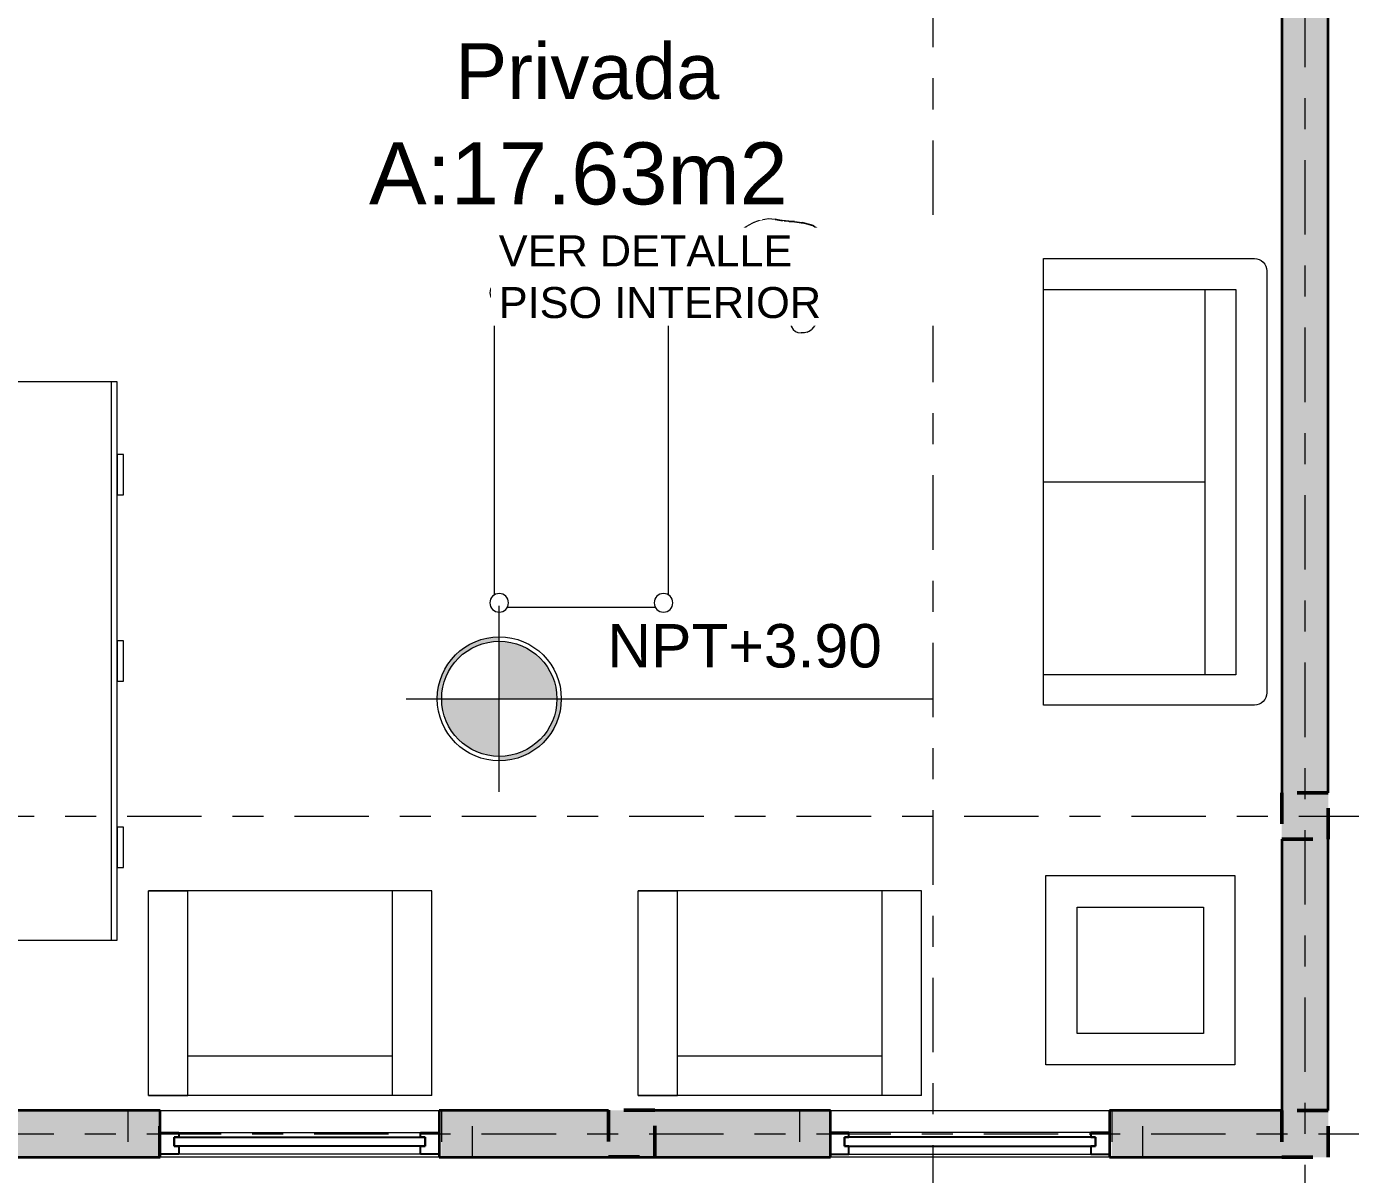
# Model space of a CAD drawing. Header units: millimetres. Extents: x -9559 to 23034, y -7226 to 22400.
# Drawn here: x 206.899 to 211.171, y 35.624 to 39.326 of the extents above; entities that cross this region are included whole.
import ezdxf

# ---------------------------------------------------------------- set-up
doc = ezdxf.new("R2010")
doc.units = ezdxf.units.MM
doc.header["$LTSCALE"] = 0.02
for name, pattern in [('0', [0]), ('ACAD_ISO10W100', [18, 12, -3, 0, -3]), ('DASHED2', [0.375, 0.25, -0.125]), ('Trazo', [0.00635, 0.003175, -0.003175])]:
    doc.linetypes.add(name, pattern=pattern)
for name, color, linetype, lineweight in [('A-GENM', 255, 'Continuous', 5), ('A-GLAZ', 252, 'Continuous', 20), ('A-Mueble cocina 1', 9, 'Trazo', 9), ('A-Mueble cocina 2', 255, 'Continuous', 9), ('A-Mueble cocina 4- Habitaciones', 9, 'Continuous', 9), ('AQ-MUROS', 7, 'Continuous', 35), ('ES-LOSA SOLIDA', 255, '0', 25), ('G-ANNO-DIMS', 252, 'Continuous', 15), ('G-ANNO-TEXT', 250, 'Continuous', 9), ('G-IMPT', 8, 'Continuous', 9), ('S-COLS', 19, 'Continuous', 18), ('S-GRID', 253, 'ACAD_ISO10W100', 5), ('Sombras', 8, 'Continuous', 13)]:
    doc.layers.add(name, color=color, linetype=linetype, lineweight=lineweight)
doc.layers.add('IH-PLANO BASE', color=250, linetype='DASHED2', lineweight=5, transparency=0.55)
doc.styles.add('Arial_3', font='arial.ttf', dxfattribs={"height": 0.18})
doc.styles.add('Arial_4', font='arial.ttf', dxfattribs={"height": 0.105})

# ---------------------------------------------------------------- blocks, each defined once
blk = doc.blocks.new('- Ventana PVC Fija - venta 1-626830-Nivel 2')
at = {"layer": 'A-GLAZ', "lineweight": 25}
for p, q in [((-0.39, 0.065), (-0.45, 0.065)), ((-0.39, 0.04), (-0.39, 0.065)), ((0.45, 0.065), (0.39, 0.065)), ((0.39, 0.065), (0.39, 0.04)), ((0.405, 0.04), (-0.405, 0.04)), ((-0.405, 0.04), (-0.405, 0.01)), ((-0.405, 0.01), (-0.405, 0.04)), ((-0.405, 0.04), (-0.39, 0.04)), ((-0.405, 0.01), (0.405, 0.01)), ((-0.39, 0.01), (-0.405, 0.01)), ((-0.39, -0.005), (-0.39, 0.01)), ((0.39, 0.04), (0.405, 0.04)), ((0.39, 0.01), (0.39, -0.005)), ((0.405, 0.01), (0.39, 0.01)), ((0.405, 0.01), (0.405, 0.04)), ((0.405, 0.04), (0.405, 0.01)), ((-0.45, -0.005), (-0.39, -0.005)), ((0.39, -0.005), (0.45, -0.005))]:
    blk.add_line(p, q, dxfattribs=at)
at = {"layer": 'A-GLAZ'}
for p, q in [((0.39, 0.065), (-0.39, 0.065)), ((-0.39, -0.005), (0.39, -0.005))]:
    blk.add_line(p, q, dxfattribs=at)
blk = doc.blocks.new('- Ventana PVC Fija - venta 1-628681-Nivel 2')
at = {"layer": 'A-GLAZ', "lineweight": 25}
for p, q in [((-0.45, 0.005), (-0.39, 0.005)), ((-0.39, 0.005), (-0.39, -0.01)), ((0.39, 0.005), (0.45, 0.005)), ((0.39, -0.01), (0.39, 0.005)), ((-0.405, -0.01), (0.405, -0.01)), ((-0.405, -0.04), (-0.405, -0.01)), ((-0.405, -0.01), (-0.405, -0.04)), ((-0.39, -0.01), (-0.405, -0.01)), ((0.405, -0.04), (-0.405, -0.04)), ((-0.405, -0.04), (-0.39, -0.04)), ((-0.39, -0.04), (-0.39, -0.065)), ((0.405, -0.01), (0.39, -0.01)), ((0.39, -0.04), (0.405, -0.04)), ((0.39, -0.065), (0.39, -0.04)), ((0.405, -0.01), (0.405, -0.04)), ((0.405, -0.04), (0.405, -0.01)), ((-0.39, -0.065), (-0.45, -0.065)), ((0.45, -0.065), (0.39, -0.065))]:
    blk.add_line(p, q, dxfattribs=at)
at = {"layer": 'A-GLAZ'}
for p, q in [((-0.39, 0.005), (0.39, 0.005)), ((0.39, -0.065), (-0.39, -0.065))]:
    blk.add_line(p, q, dxfattribs=at)
blk = doc.blocks.new('Mesa-Café - 0610 x 0610 x 0610 mm-147556-Nivel 2')
at = {"layer": 'A-Mueble cocina 4- Habitaciones'}
for p, q in [((-0.2867, -0.2098), (-0.2867, 0.4002)), ((-0.2867, 0.4002), (0.3233, 0.4002)), ((0.3233, 0.4002), (0.3233, -0.2098)), ((-0.1851, -0.1082), (-0.1851, 0.2986)), ((-0.1851, 0.2986), (0.2217, 0.2986)), ((0.2217, 0.2986), (0.2217, -0.1082)), ((0.2217, -0.1082), (-0.1851, -0.1082)), ((0.3233, -0.2098), (-0.2867, -0.2098))]:
    blk.add_line(p, q, dxfattribs=at)
blk = doc.blocks.new('Silla-Corbu - Silla-Corbu-147546-Nivel 2')
at = {"layer": 'A-Mueble cocina 4- Habitaciones'}
for p, q in [((0.1162, 0.797), (0.1162, 0.1366)), ((0.1162, 0.797), (0.2432, 0.797)), ((0.1162, 0.797), (0.1162, 0.1366)), ((0.1162, 0.797), (1.0306, 0.797)), ((0.2432, 0.797), (0.2432, 0.67)), ((0.2432, 0.797), (0.9036, 0.797)), ((0.2432, 0.797), (0.2432, 0.1366)), ((0.9036, 0.797), (0.9036, 0.67)), ((0.9036, 0.797), (0.9036, 0.1366)), ((1.0306, 0.797), (0.9036, 0.797)), ((1.0306, 0.797), (1.0306, 0.1366)), ((1.0306, 0.797), (1.0306, 0.1366)), ((0.2432, 0.67), (0.9036, 0.67)), ((0.1162, 0.1366), (0.2432, 0.1366)), ((0.1162, 0.1366), (1.0306, 0.1366)), ((1.0306, 0.1366), (0.9036, 0.1366))]:
    blk.add_line(p, q, dxfattribs=at)
blk = doc.blocks.new('Cómoda - 4 puertas - 1800 x 400 x 400 mm-147548-Nivel 2')
at = {"layer": 'A-Mueble cocina 4- Habitaciones'}
for p, q in [((-1, 0), (-1, -0.418)), ((0.8, -0.418), (0.8, 0)), ((-1, -0.4), (0.8, -0.4)), ((-1, -0.418), (0.8, -0.418)), ((-0.636, -0.418), (-0.766, -0.418)), ((-0.766, -0.418), (-0.766, -0.438)), ((-0.766, -0.418), (-0.766, -0.438)), ((-0.636, -0.438), (-0.636, -0.418)), ((-0.636, -0.438), (-0.636, -0.418)), ((-0.035, -0.418), (-0.165, -0.418)), ((-0.165, -0.418), (-0.165, -0.438)), ((-0.165, -0.418), (-0.165, -0.438)), ((-0.035, -0.438), (-0.035, -0.418)), ((-0.035, -0.438), (-0.035, -0.418)), ((0.566, -0.418), (0.436, -0.418)), ((0.436, -0.418), (0.436, -0.438)), ((0.436, -0.418), (0.436, -0.438)), ((0.566, -0.438), (0.566, -0.418)), ((0.566, -0.438), (0.566, -0.418)), ((-0.766, -0.438), (-0.636, -0.438)), ((-0.766, -0.438), (-0.636, -0.438)), ((-0.165, -0.438), (-0.035, -0.438)), ((-0.165, -0.438), (-0.035, -0.438)), ((0.436, -0.438), (0.566, -0.438)), ((0.436, -0.438), (0.566, -0.438))]:
    blk.add_line(p, q, dxfattribs=at)
blk = doc.blocks.new('Mesa - Cristal y estructura tubular - Mesa - Cristal y estructura tubular-147558-Nivel 2')
at = {"layer": 'A-Mueble cocina 4- Habitaciones'}
for p, q in [((-0.4587, 0.3191), (0.4893, 0.3191)), ((-0.4997, -0.1999), (-0.4997, 0.2781)), ((0.5303, 0.2781), (0.5303, -0.1999)), ((0.4893, -0.2409), (-0.4587, -0.2409))]:
    blk.add_line(p, q, dxfattribs=at)
for centre, start, end in [((-0.4847, 0.3041), 360, 180), ((-0.4847, 0.3041), 180, 360), ((0.5153, 0.3041), 0, 180), ((0.5153, 0.3041), 180, 360), ((-0.4847, -0.2259), 0, 180), ((0.5153, -0.2259), 0, 180), ((-0.4847, -0.2259), 180, 0), ((0.5153, -0.2259), 180, 360)]:
    blk.add_arc(centre, 0.03, start, end, dxfattribs=at)
blk = doc.blocks.new('Female Figure 2 - 01skin_DXF-324356-Nivel 2')
at = {"layer": 'G-IMPT'}
for p, q in [((0.1914, -0.7645), (0.1913, -0.7652)), ((0.1914, -0.7645), (0.1931, -0.7621)), ((0.1939, -0.7612), (0.1931, -0.7621)), ((0.1939, -0.7612), (0.1962, -0.7611)), ((0.1975, -0.7612), (0.1962, -0.7611)), ((0.1987, -0.762), (0.1975, -0.7612)), ((0.1987, -0.762), (0.1981, -0.7616)), ((0.1998, -0.7624), (0.1981, -0.7616)), ((0.1987, -0.7622), (0.199, -0.7625)), ((-0.2264, -0.8685), (-0.2205, -0.8776)), ((-0.2262, -0.8682), (-0.2242, -0.8712)), ((-0.2258, -0.8692), (-0.2237, -0.873)), ((-0.2183, -0.881), (-0.2242, -0.8712)), ((-0.2237, -0.873), (-0.2201, -0.8787)), ((-0.2183, -0.881), (-0.2205, -0.8776)), ((-0.2199, -0.8707), (-0.2202, -0.8697)), ((-0.2199, -0.8707), (-0.2201, -0.8697)), ((-0.2201, -0.8787), (-0.2163, -0.8846)), ((-0.2163, -0.8846), (-0.2116, -0.8943)), ((-0.2085, -0.8842), (-0.2138, -0.8826)), ((-0.2138, -0.8826), (-0.2131, -0.883)), ((-0.2085, -0.8842), (-0.2131, -0.883)), ((-0.2116, -0.8943), (-0.2105, -0.8957)), ((-0.2059, -0.9006), (-0.2105, -0.8957)), ((-0.2071, -0.8838), (-0.2103, -0.8832)), ((-0.2103, -0.8832), (-0.2089, -0.8835)), ((-0.1999, -0.8939), (-0.2067, -0.8911)), ((-0.2067, -0.8911), (-0.2034, -0.8924)), ((-0.2042, -0.8842), (-0.2066, -0.8838)), ((-0.1999, -0.8939), (-0.1957, -0.893)), ((-0.1999, -0.8939), (-0.1986, -0.8942)), ((-0.1999, -0.8939), (-0.1949, -0.8956)), ((-0.1986, -0.8942), (-0.1957, -0.893)), ((-0.1949, -0.8956), (-0.1885, -0.8977)), ((-0.1915, -0.8967), (-0.1926, -0.9017)), ((-0.1915, -0.8967), (-0.1926, -0.9017)), ((-0.1902, -0.8866), (-0.1909, -0.8785)), ((-0.1901, -0.8866), (-0.1909, -0.8785)), ((-0.189, -0.8567), (-0.1847, -0.862)), ((-0.1825, -0.865), (-0.1847, -0.862)), ((-0.1723, -0.8837), (-0.1715, -0.8848)), ((-0.2036, -0.9029), (-0.2059, -0.9006)), ((-0.2036, -0.9029), (-0.1993, -0.9046)), ((-0.1998, -0.9057), (-0.2033, -0.9015)), ((-0.2024, -0.9027), (-0.2033, -0.9015)), ((-0.2024, -0.9027), (-0.2014, -0.9046)), ((-0.201, -0.9045), (-0.2023, -0.9033)), ((-0.2023, -0.9033), (-0.1993, -0.9046)), ((-0.2014, -0.9046), (-0.2004, -0.9067)), ((-0.1998, -0.9057), (-0.201, -0.9045)), ((-0.2004, -0.9067), (-0.1998, -0.9078)), ((-0.1954, -0.9125), (-0.1998, -0.9078)), ((-0.194, -0.9132), (-0.1954, -0.9125)), ((-0.194, -0.9132), (-0.1923, -0.9141)), ((-0.1897, -0.915), (-0.1923, -0.9141)), ((-0.1858, -0.9171), (-0.1897, -0.915)), ((-0.1885, -0.8977), (-0.1847, -0.8991)), ((-0.1871, -0.9161), (-0.1883, -0.915)), ((-0.1847, -0.9181), (-0.1883, -0.915)), ((-0.1881, -0.8988), (-0.186, -0.8997)), ((-0.1881, -0.8988), (-0.1848, -0.9001)), ((-0.1877, -0.898), (-0.1857, -0.9005)), ((-0.1875, -0.8981), (-0.1857, -0.9005)), ((-0.1873, -0.8982), (-0.1857, -0.9005)), ((-0.1864, -0.9167), (-0.1871, -0.9161)), ((-0.187, -0.8993), (-0.186, -0.8997)), ((-0.1866, -0.9002), (-0.1854, -0.9017)), ((-0.1865, -0.9), (-0.1843, -0.9024)), ((-0.1838, -0.9188), (-0.1864, -0.9167)), ((-0.1858, -0.9008), (-0.1843, -0.9024)), ((-0.1847, -0.9181), (-0.1858, -0.9171)), ((-0.1854, -0.9017), (-0.1857, -0.9005)), ((-0.1848, -0.9001), (-0.1814, -0.9021)), ((-0.1847, -0.8991), (-0.1811, -0.9009)), ((-0.1838, -0.9188), (-0.1831, -0.9192)), ((-0.1831, -0.9192), (-0.1821, -0.9198)), ((-0.1821, -0.9198), (-0.1812, -0.9202)), ((-0.1784, -0.9061), (-0.1814, -0.9021)), ((-0.1814, -0.9021), (-0.1767, -0.9085)), ((-0.1814, -0.9021), (-0.1791, -0.9049)), ((-0.1812, -0.9202), (-0.1804, -0.9206)), ((-0.1811, -0.9009), (-0.1781, -0.9026)), ((-0.1804, -0.9206), (-0.1762, -0.9224)), ((-0.1794, -0.9059), (-0.1768, -0.9076)), ((-0.1794, -0.9059), (-0.1779, -0.907)), ((-0.1767, -0.9085), (-0.1791, -0.9049)), ((-0.1773, -0.9072), (-0.1786, -0.9066)), ((-0.1786, -0.9066), (-0.1768, -0.9076)), ((-0.1784, -0.9061), (-0.1767, -0.9085)), ((-0.1773, -0.916), (-0.1783, -0.9158)), ((-0.1781, -0.9026), (-0.1752, -0.9045)), ((-0.1779, -0.907), (-0.1761, -0.9094)), ((-0.1773, -0.9072), (-0.1752, -0.9082)), ((-0.1773, -0.916), (-0.1762, -0.9165)), ((-0.1767, -0.9085), (-0.1761, -0.9094)), ((-0.1762, -0.9224), (-0.1729, -0.9234)), ((-0.1752, -0.9045), (-0.1722, -0.907)), ((-0.1725, -0.9099), (-0.1752, -0.9082)), ((-0.1707, -0.924), (-0.1729, -0.9234)), ((-0.1725, -0.9099), (-0.1698, -0.912)), ((-0.1722, -0.907), (-0.1691, -0.9088)), ((-0.1698, -0.9238), (-0.1707, -0.924)), ((-0.1698, -0.912), (-0.167, -0.9152)), ((-0.1698, -0.9238), (-0.1687, -0.9232)), ((-0.1691, -0.9088), (-0.1667, -0.9108)), ((-0.1687, -0.9224), (-0.1667, -0.9205)), ((-0.1687, -0.9224), (-0.1681, -0.9214)), ((-0.1687, -0.9232), (-0.1681, -0.9214)), ((-0.1659, -0.9102), (-0.1671, -0.9091)), ((-0.1634, -0.9127), (-0.1671, -0.9091)), ((-0.167, -0.9152), (-0.1666, -0.9179)), ((-0.1648, -0.9117), (-0.1667, -0.9108)), ((-0.1667, -0.9205), (-0.1666, -0.9179)), ((-0.1624, -0.9132), (-0.1659, -0.9102)), ((-0.1649, -0.9112), (-0.1659, -0.9102)), ((-0.1659, -0.9102), (-0.1634, -0.9127)), ((-0.1624, -0.9132), (-0.1649, -0.9112)), ((-0.1613, -0.914), (-0.1649, -0.9112)), ((-0.1649, -0.9112), (-0.1634, -0.9125)), ((-0.1634, -0.9127), (-0.1648, -0.9117)), ((-0.1613, -0.914), (-0.1634, -0.9125)), ((-0.1634, -0.9125), (-0.1619, -0.9139)), ((-0.1634, -0.9125), (-0.16, -0.9146)), ((-0.1624, -0.9132), (-0.1634, -0.9127)), ((-0.1589, -0.9136), (-0.1634, -0.9127)), ((-0.1597, -0.9136), (-0.1634, -0.9127)), ((-0.1624, -0.9132), (-0.1613, -0.914)), ((-0.1619, -0.9139), (-0.16, -0.9159)), ((-0.1613, -0.914), (-0.16, -0.9146)), ((-0.16, -0.9159), (-0.1583, -0.9175)), ((-0.1589, -0.9136), (-0.1597, -0.9136)), ((-0.1583, -0.9175), (-0.1566, -0.9189)), ((-0.155, -0.92), (-0.1566, -0.9189)), ((-0.153, -0.9151), (-0.1555, -0.9179)), ((-0.1555, -0.9179), (-0.1554, -0.9177)), ((-0.1535, -0.9151), (-0.1526, -0.9148)), ((-0.1535, -0.9151), (-0.1526, -0.9148)), ((-0.1484, -0.9211), (-0.1512, -0.9214)), ((-0.1484, -0.9211), (-0.1507, -0.9213)), ((-0.1473, -0.9061), (-0.1456, -0.9077)), ((-0.1447, -0.9201), (-0.1453, -0.9204)), ((-0.1416, -0.9183), (-0.1447, -0.9201))]:
    blk.add_line(p, q, dxfattribs=at)
blk = doc.blocks.new('Female Figure 2 - Female Figure 2-324639-Nivel 2')
at = {"layer": 'A-GENM', "lineweight": 35}
for p, q in [((-0.0992, 0.085), (-0.0829, 0.0913)), ((-0.0829, 0.0913), (-0.0774, 0.0939)), ((-0.0774, 0.0939), (-0.0694, 0.0952)), ((-0.0694, 0.0952), (-0.0517, 0.0976)), ((-0.0517, 0.0976), (-0.0367, 0.0969)), ((-0.0367, 0.0969), (-0.0274, 0.0968)), ((-0.0274, 0.0968), (-0.0185, 0.0977)), ((-0.0185, 0.0977), (-0.006, 0.097)), ((-0.006, 0.097), (0.0061, 0.0965)), ((0.0061, 0.0965), (0.0095, 0.0953)), ((0.0095, 0.0953), (0.0132, 0.0956)), ((0.0132, 0.0956), (0.0258, 0.0955)), ((0.0258, 0.0955), (0.0428, 0.0969)), ((0.0428, 0.0969), (0.0452, 0.0971)), ((0.0452, 0.0971), (0.0477, 0.0971)), ((0.0477, 0.0971), (0.0677, 0.097)), ((0.0677, 0.097), (0.0712, 0.0963)), ((0.0712, 0.0963), (0.0893, 0.0931)), ((0.0893, 0.0931), (0.0914, 0.0929)), ((0.0914, 0.0929), (0.0943, 0.0918)), ((0.0943, 0.0918), (0.1124, 0.0844)), ((-0.2152, 0.0381), (-0.2145, 0.0429)), ((-0.2145, 0.0429), (-0.2127, 0.0477)), ((-0.2127, 0.0477), (-0.2107, 0.0547)), ((-0.2107, 0.0547), (-0.2068, 0.061)), ((-0.2068, 0.061), (-0.2034, 0.0658)), ((-0.2034, 0.0658), (-0.1972, 0.0708)), ((-0.1972, 0.0708), (-0.1933, 0.0741)), ((-0.1933, 0.0741), (-0.1898, 0.0754)), ((-0.1898, 0.0754), (-0.1819, 0.0776)), ((-0.1817, 0.0775), (-0.1721, 0.0761)), ((-0.1721, 0.0761), (-0.17, 0.0748)), ((-0.17, 0.0748), (-0.1644, 0.0665)), ((-0.1644, 0.0665), (-0.1625, 0.065)), ((-0.1625, 0.065), (-0.162, 0.0639)), ((-0.162, 0.0639), (-0.1618, 0.0602)), ((-0.1618, 0.0602), (-0.1585, 0.0491)), ((-0.1585, 0.0491), (-0.1584, 0.0384)), ((-0.1306, 0.0403), (-0.1292, 0.0455)), ((-0.1292, 0.0455), (-0.1276, 0.0495)), ((-0.1276, 0.0495), (-0.1238, 0.0603)), ((-0.1238, 0.0603), (-0.1154, 0.0723)), ((-0.1154, 0.0723), (-0.1142, 0.0739)), ((-0.1142, 0.0739), (-0.1129, 0.0747)), ((-0.1129, 0.0747), (-0.1071, 0.0793)), ((-0.1071, 0.0793), (-0.0992, 0.085)), ((0.1124, 0.0844), (0.1223, 0.0771)), ((0.1223, 0.0771), (0.1296, 0.0728)), ((0.1296, 0.0728), (0.1363, 0.0637)), ((0.1363, 0.0637), (0.1404, 0.0588)), ((0.1404, 0.0588), (0.1423, 0.0532)), ((0.1423, 0.0532), (0.1463, 0.0424)), ((0.1742, 0.04), (0.1766, 0.0507)), ((0.1766, 0.0507), (0.1783, 0.0534)), ((0.1783, 0.0534), (0.1819, 0.0556)), ((0.1819, 0.0556), (0.1867, 0.0608)), ((0.1867, 0.0608), (0.1899, 0.0611)), ((0.1899, 0.0611), (0.1983, 0.061)), ((0.1983, 0.061), (0.2093, 0.0555)), ((0.2093, 0.0555), (0.2099, 0.0552)), ((0.2099, 0.0552), (0.2103, 0.0548)), ((0.2103, 0.0548), (0.2136, 0.0514)), ((0.2136, 0.0514), (0.2194, 0.0453)), ((0.2194, 0.0453), (0.2248, 0.0355)), ((-0.2154, 0.0311), (-0.2152, 0.0381)), ((-0.2142, 0.0255), (-0.2154, 0.0311)), ((-0.2136, 0.0206), (-0.2142, 0.0255)), ((-0.2122, 0.0162), (-0.2136, 0.0206)), ((-0.2102, 0.0121), (-0.2122, 0.0162)), ((-0.208, 0.0097), (-0.2102, 0.0121)), ((-0.2054, 0.0055), (-0.208, 0.0097)), ((-0.2021, 0.0016), (-0.2054, 0.0055)), ((-0.2004, 0.0003), (-0.2021, 0.0016)), ((-0.1988, -0.0003), (-0.2004, 0.0003)), ((-0.168, 0.0053), (-0.1731, -0.0017)), ((-0.1619, 0.0174), (-0.1679, 0.0055)), ((-0.1591, 0.0282), (-0.1619, 0.0174)), ((-0.1585, 0.0326), (-0.1591, 0.0282)), ((-0.1584, 0.0384), (-0.1585, 0.0326)), ((-0.1327, 0.0082), (-0.1324, 0.0134)), ((-0.1324, 0.0029), (-0.1327, 0.0082)), ((-0.1326, 0.0285), (-0.1306, 0.0403)), ((-0.1324, 0.0134), (-0.1326, 0.0285)), ((-0.1302, -0.0165), (-0.1324, 0.0029)), ((0.1463, 0.0424), (0.1488, 0.0292)), ((0.149, 0.0041), (0.148, -0.0066)), ((0.1488, 0.0292), (0.1495, 0.0243)), ((0.1495, 0.0243), (0.149, 0.0176)), ((0.149, 0.0176), (0.149, 0.0041)), ((0.1733, 0.0251), (0.1734, 0.0267)), ((0.1737, 0.0234), (0.1733, 0.0251)), ((0.1734, 0.0267), (0.1742, 0.04)), ((0.1746, 0.0111), (0.1737, 0.0234)), ((0.1759, 0.0035), (0.1746, 0.0111)), ((0.1779, -0.0009), (0.1759, 0.0035)), ((0.2271, 0.0015), (0.2246, -0.0044)), ((0.2248, 0.0355), (0.2258, 0.0336)), ((0.2258, 0.0336), (0.2262, 0.0316)), ((0.2262, 0.0316), (0.2289, 0.0222)), ((0.2286, 0.0087), (0.2271, 0.0015)), ((0.2293, 0.0112), (0.2286, 0.0087)), ((0.2289, 0.0222), (0.2294, 0.014)), ((0.2294, 0.014), (0.2293, 0.0112)), ((-0.1952, -0.0035), (-0.1988, -0.0003)), ((-0.193, -0.0044), (-0.1952, -0.0035)), ((-0.188, -0.006), (-0.193, -0.0044)), ((-0.1874, -0.0064), (-0.188, -0.006)), ((-0.1863, -0.0065), (-0.1874, -0.0064)), ((-0.1795, -0.0062), (-0.1863, -0.0065)), ((-0.1747, -0.0034), (-0.1795, -0.0062)), ((-0.1731, -0.0017), (-0.1747, -0.0034)), ((-0.1291, -0.0246), (-0.1302, -0.0165)), ((-0.1267, -0.0378), (-0.1291, -0.0246)), ((-0.1258, -0.0433), (-0.1267, -0.0378)), ((0.1466, -0.0201), (0.1441, -0.0429)), ((0.148, -0.0066), (0.1466, -0.0201)), ((0.1822, -0.006), (0.1779, -0.0009)), ((0.1861, -0.0103), (0.1822, -0.006)), ((0.1898, -0.0118), (0.1861, -0.0103)), ((0.1998, -0.0175), (0.1898, -0.0118)), ((0.2028, -0.0181), (0.1998, -0.0175)), ((0.2081, -0.0195), (0.2028, -0.0181)), ((0.2098, -0.02), (0.2081, -0.0195)), ((0.2113, -0.02), (0.2098, -0.02)), ((0.2129, -0.0194), (0.2113, -0.02)), ((0.2133, -0.0175), (0.2129, -0.0194)), ((0.2151, -0.0169), (0.2133, -0.0175)), ((0.2167, -0.0157), (0.2151, -0.0169)), ((0.2186, -0.0127), (0.2167, -0.0157)), ((0.2216, -0.0084), (0.2186, -0.0127)), ((0.2232, -0.0067), (0.2216, -0.0084)), ((0.2246, -0.0044), (0.2232, -0.0067)), ((-0.1234, -0.0537), (-0.1258, -0.0433)), ((-0.1191, -0.0691), (-0.1234, -0.0537)), ((-0.1144, -0.0754), (-0.1191, -0.0691)), ((-0.1047, -0.0907), (-0.1144, -0.0754)), ((0.1286, -0.0795), (0.1194, -0.0921)), ((0.1358, -0.0706), (0.1286, -0.0795)), ((0.1436, -0.0457), (0.1358, -0.0706)), ((0.1439, -0.0446), (0.1436, -0.0457)), ((0.144, -0.044), (0.1439, -0.0446)), ((0.1441, -0.0429), (0.144, -0.044)), ((-0.0817, -0.1017), (-0.1047, -0.0907)), ((-0.0789, -0.1032), (-0.0817, -0.1017)), ((-0.0752, -0.1037), (-0.0789, -0.1032)), ((-0.0474, -0.105), (-0.0752, -0.1037)), ((-0.0236, -0.1029), (-0.0474, -0.105)), ((-0.017, -0.103), (-0.0236, -0.1029)), ((-0.0101, -0.1027), (-0.017, -0.103)), ((0.0098, -0.1015), (-0.0101, -0.1027)), ((0.0283, -0.1027), (0.0098, -0.1015)), ((0.0355, -0.1029), (0.0283, -0.1027)), ((0.0429, -0.103), (0.0355, -0.1029)), ((0.0637, -0.1049), (0.0429, -0.103)), ((0.0867, -0.1041), (0.0637, -0.1049)), ((0.0938, -0.1031), (0.0867, -0.1041)), ((0.1001, -0.1001), (0.0938, -0.1031)), ((0.1194, -0.0921), (0.1001, -0.1001))]:
    blk.add_line(p, q, dxfattribs=at)
at = {"layer": 'G-IMPT'}
for p, q in [((-0.0954, 0.1258), (-0.0905, 0.1284)), ((-0.0703, 0.1385), (-0.0905, 0.1284)), ((-0.0464, 0.1475), (-0.0703, 0.1385)), ((-0.0692, 0.1393), (-0.0676, 0.1395)), ((-0.0464, 0.1475), (-0.0229, 0.1519)), ((-0.0229, 0.1519), (-0.0012, 0.1493)), ((0.0212, 0.1455), (-0.0017, 0.1486)), ((-0.0017, 0.1486), (0.0217, 0.1444)), ((0.0217, 0.1444), (-0.0012, 0.1493)), ((0.0429, 0.143), (0.0212, 0.1455)), ((0.0417, 0.1415), (0.0274, 0.1429)), ((0.0436, 0.142), (0.0304, 0.1429)), ((0.061, 0.1405), (0.0417, 0.1415)), ((0.0607, 0.1419), (0.0429, 0.143)), ((0.0436, 0.142), (0.0623, 0.1413)), ((0.0607, 0.1419), (0.0861, 0.1386)), ((0.061, 0.1405), (0.0903, 0.1365)), ((0.0623, 0.1413), (0.0888, 0.138)), ((0.1144, 0.1311), (0.0861, 0.1386)), ((0.0888, 0.138), (0.1186, 0.1296)), ((0.1237, 0.1266), (0.0903, 0.1365)), ((0.1237, 0.1266), (0.1144, 0.1311)), ((0.1237, 0.1266), (0.1186, 0.1296)), ((0.1186, 0.1296), (0.1495, 0.1103)), ((0.1186, 0.1296), (0.1451, 0.1139)), ((-0.1909, 0.0844), (-0.1843, 0.0867)), ((-0.1703, 0.0876), (-0.1843, 0.0867)), ((-0.1591, 0.0825), (-0.1703, 0.0876)), ((-0.1703, 0.0876), (-0.1651, 0.0853)), ((-0.1703, 0.0876), (-0.1544, 0.0801)), ((-0.1477, 0.0817), (-0.1321, 0.0973)), ((-0.1469, 0.0783), (-0.1297, 0.0969)), ((-0.1447, 0.0806), (-0.1297, 0.0969)), ((-0.1151, 0.1122), (-0.1321, 0.0973)), ((-0.1151, 0.1122), (-0.0954, 0.1258)), ((-0.0829, 0.0913), (-0.0992, 0.085)), ((-0.0774, 0.0939), (-0.0829, 0.0913)), ((-0.0694, 0.0952), (-0.0774, 0.0939)), ((-0.0517, 0.0976), (-0.0694, 0.0952)), ((-0.0367, 0.0969), (-0.0517, 0.0976)), ((-0.0367, 0.0969), (-0.0274, 0.0968)), ((-0.0274, 0.0968), (-0.0185, 0.0977)), ((-0.006, 0.097), (-0.0185, 0.0977)), ((0.0061, 0.0965), (-0.006, 0.097)), ((0.0095, 0.0953), (0.0061, 0.0965)), ((0.0132, 0.0956), (0.0095, 0.0953)), ((0.0258, 0.0955), (0.0132, 0.0956)), ((0.0428, 0.0969), (0.0258, 0.0955)), ((0.0428, 0.0969), (0.0452, 0.0971)), ((0.0452, 0.0971), (0.0477, 0.0971)), ((0.0677, 0.097), (0.0477, 0.0971)), ((0.0677, 0.097), (0.0712, 0.0963)), ((0.0712, 0.0963), (0.0893, 0.0931)), ((0.0893, 0.0931), (0.0914, 0.0929)), ((0.0914, 0.0929), (0.0943, 0.0918)), ((0.0943, 0.0918), (0.1124, 0.0844)), ((0.1237, 0.1266), (0.1413, 0.1165)), ((0.1495, 0.1103), (0.1413, 0.1165)), ((0.1669, 0.0925), (0.1451, 0.1139)), ((0.1657, 0.0955), (0.1451, 0.1139)), ((0.1495, 0.1103), (0.1451, 0.1139)), ((0.1495, 0.1103), (0.1632, 0.0979)), ((0.1806, 0.0737), (0.1632, 0.0979)), ((0.1817, 0.0718), (0.1657, 0.0955)), ((0.1808, 0.0696), (0.1669, 0.0925)), ((-0.2535, 0.0353), (-0.246, 0.05)), ((-0.2311, 0.0642), (-0.246, 0.05)), ((-0.2311, 0.0642), (-0.2154, 0.071)), ((-0.2189, 0.0696), (-0.2311, 0.0642)), ((-0.2311, 0.0642), (-0.2261, 0.0664)), ((-0.2216, 0.0687), (-0.2261, 0.0664)), ((-0.2216, 0.0687), (-0.2191, 0.0701)), ((-0.2191, 0.0701), (-0.2152, 0.0722)), ((-0.2156, 0.0321), (-0.2152, 0.0436)), ((-0.2154, 0.0325), (-0.2152, 0.0436)), ((-0.2152, 0.0722), (-0.2038, 0.0785)), ((-0.2152, 0.0381), (-0.2145, 0.0429)), ((-0.2127, 0.0477), (-0.2145, 0.0429)), ((-0.2107, 0.0547), (-0.2127, 0.0477)), ((-0.2068, 0.061), (-0.2107, 0.0547)), ((-0.2098, 0.0746), (-0.1909, 0.0844)), ((-0.2098, 0.0746), (-0.2039, 0.0778)), ((-0.2068, 0.061), (-0.2034, 0.0658)), ((-0.1909, 0.0844), (-0.2039, 0.0778)), ((-0.2038, 0.0785), (-0.1979, 0.0812)), ((-0.1972, 0.0708), (-0.2034, 0.0658)), ((-0.1979, 0.0812), (-0.1909, 0.0844)), ((-0.1933, 0.0741), (-0.1972, 0.0708)), ((-0.1898, 0.0754), (-0.1933, 0.0741)), ((-0.1898, 0.0754), (-0.1819, 0.0776)), ((-0.1817, 0.0775), (-0.1721, 0.0761)), ((-0.17, 0.0748), (-0.1721, 0.0761)), ((-0.1644, 0.0665), (-0.17, 0.0748)), ((-0.1651, 0.0853), (-0.1544, 0.0801)), ((-0.1625, 0.065), (-0.1644, 0.0665)), ((-0.162, 0.0639), (-0.1625, 0.065)), ((-0.1618, 0.0602), (-0.162, 0.0639)), ((-0.1618, 0.0602), (-0.1585, 0.0491)), ((-0.1591, 0.0825), (-0.1544, 0.0801)), ((-0.1585, 0.0491), (-0.1584, 0.0384)), ((-0.1478, 0.0693), (-0.1544, 0.0801)), ((-0.1477, 0.0817), (-0.1523, 0.0766)), ((-0.1504, 0.0734), (-0.1469, 0.0783)), ((-0.1447, 0.0806), (-0.1502, 0.0732)), ((-0.1489, 0.0335), (-0.1456, 0.0555)), ((-0.1489, 0.0335), (-0.1442, 0.0494)), ((-0.1459, 0.0636), (-0.1478, 0.0693)), ((-0.147, 0.0414), (-0.1456, 0.0555)), ((-0.1459, 0.0636), (-0.1442, 0.0494)), ((-0.1292, 0.0455), (-0.1306, 0.0403)), ((-0.1276, 0.0495), (-0.1292, 0.0455)), ((-0.1276, 0.0495), (-0.1238, 0.0603)), ((-0.1154, 0.0723), (-0.1238, 0.0603)), ((-0.1142, 0.0739), (-0.1154, 0.0723)), ((-0.1142, 0.0739), (-0.1129, 0.0747)), ((-0.1071, 0.0793), (-0.1129, 0.0747)), ((-0.0992, 0.085), (-0.1071, 0.0793)), ((0.1223, 0.0771), (0.1124, 0.0844)), ((0.1296, 0.0728), (0.1223, 0.0771)), ((0.1363, 0.0637), (0.1296, 0.0728)), ((0.1363, 0.0637), (0.1404, 0.0588)), ((0.1423, 0.0532), (0.1404, 0.0588)), ((0.1463, 0.0424), (0.1423, 0.0532)), ((0.1608, 0.0318), (0.1635, 0.0447)), ((0.1635, 0.0447), (0.1706, 0.0554)), ((0.1824, 0.061), (0.1706, 0.0554)), ((0.1766, 0.0507), (0.1742, 0.04)), ((0.1783, 0.0534), (0.1766, 0.0507)), ((0.1819, 0.0556), (0.1783, 0.0534)), ((0.1854, 0.0617), (0.1806, 0.0737)), ((0.1837, 0.0612), (0.1808, 0.0696)), ((0.1854, 0.0616), (0.1817, 0.0718)), ((0.1819, 0.0556), (0.1867, 0.0608)), ((0.1824, 0.061), (0.185, 0.0613)), ((0.1985, 0.0611), (0.185, 0.0613)), ((0.1882, 0.0637), (0.1865, 0.0612)), ((0.1867, 0.0608), (0.1899, 0.0611)), ((0.2008, 0.0742), (0.1882, 0.0637)), ((0.1983, 0.061), (0.1899, 0.0611)), ((0.2093, 0.0555), (0.1983, 0.061)), ((0.2101, 0.0552), (0.1985, 0.0611)), ((0.2008, 0.0742), (0.2161, 0.0793)), ((0.2093, 0.0555), (0.2099, 0.0552)), ((0.2099, 0.0552), (0.2103, 0.0548)), ((0.2101, 0.0552), (0.2122, 0.0535)), ((0.2136, 0.0514), (0.2103, 0.0548)), ((0.2176, 0.0487), (0.2122, 0.0535)), ((0.2194, 0.0453), (0.2136, 0.0514)), ((0.2176, 0.0487), (0.216, 0.0494)), ((0.2161, 0.0793), (0.2326, 0.0787)), ((0.2194, 0.0453), (0.2248, 0.0355)), ((0.2326, 0.0787), (0.2479, 0.0722)), ((0.2479, 0.0722), (0.2591, 0.0604)), ((0.2643, 0.0449), (0.2591, 0.0604)), ((0.2643, 0.0449), (0.2653, 0.0286)), ((-0.2546, 0.0199), (-0.2535, 0.0353)), ((-0.2546, 0.0199), (-0.2502, 0.0057)), ((-0.2502, 0.0057), (-0.242, -0.0067)), ((-0.2154, 0.0311), (-0.2156, 0.0321)), ((-0.2154, 0.0311), (-0.2152, 0.0381)), ((-0.2154, 0.0311), (-0.2142, 0.0255)), ((-0.2142, 0.0255), (-0.2136, 0.0206)), ((-0.2122, 0.0162), (-0.2136, 0.0206)), ((-0.2122, 0.0162), (-0.2102, 0.0121)), ((-0.2102, 0.0121), (-0.208, 0.0097)), ((-0.208, 0.0097), (-0.2054, 0.0055)), ((-0.2065, 0.0166), (-0.2002, 0.0123)), ((-0.2021, 0.0016), (-0.2054, 0.0055)), ((-0.2004, 0.0003), (-0.2021, 0.0016)), ((-0.2004, 0.0003), (-0.1988, -0.0003)), ((-0.1931, 0.01), (-0.2002, 0.0123)), ((-0.1931, 0.01), (-0.1947, 0.0104)), ((-0.1913, 0.0101), (-0.1931, 0.01)), ((-0.1731, -0.0017), (-0.168, 0.0053)), ((-0.1692, -0.0097), (-0.1647, 0.002)), ((-0.1515, 0.0287), (-0.1686, 0.0068)), ((-0.1592, 0.018), (-0.1686, 0.0068)), ((-0.1577, 0.0187), (-0.1679, 0.0054)), ((-0.1619, 0.0174), (-0.1679, 0.0055)), ((-0.1636, 0.0159), (-0.1679, 0.0054)), ((-0.1648, 0.0095), (-0.1647, 0.002)), ((-0.1619, 0.0174), (-0.1591, 0.0282)), ((-0.1515, 0.0287), (-0.1592, 0.018)), ((-0.1579, 0.0363), (-0.1591, 0.0282)), ((-0.1591, 0.0282), (-0.1585, 0.0326)), ((-0.1584, 0.0384), (-0.1585, 0.0326)), ((-0.1579, 0.0363), (-0.1582, 0.0353)), ((-0.1515, 0.0287), (-0.1577, 0.0187)), ((-0.1515, 0.0287), (-0.1489, 0.0335)), ((-0.1489, 0.0335), (-0.147, 0.0414)), ((-0.1324, 0.0134), (-0.1327, 0.0082)), ((-0.1327, 0.0082), (-0.1324, 0.0029)), ((-0.1306, 0.0403), (-0.1326, 0.0285)), ((-0.1324, 0.0134), (-0.1326, 0.0285)), ((-0.1302, -0.0165), (-0.1324, 0.0029)), ((0.1463, 0.0424), (0.1488, 0.0292)), ((0.149, 0.0041), (0.148, -0.0066)), ((0.1488, 0.0292), (0.1495, 0.0243)), ((0.149, 0.0176), (0.1495, 0.0243)), ((0.149, 0.0041), (0.149, 0.0176)), ((0.1615, 0.0186), (0.1608, 0.0318)), ((0.1655, 0.0066), (0.1615, 0.0186)), ((0.1655, 0.0066), (0.1729, -0.004)), ((0.1734, 0.0267), (0.1733, 0.0251)), ((0.1733, 0.0251), (0.1737, 0.0234)), ((0.1742, 0.04), (0.1734, 0.0267)), ((0.1737, 0.0234), (0.1746, 0.0111)), ((0.1746, 0.0111), (0.1759, 0.0035)), ((0.1759, 0.0035), (0.1779, -0.0009)), ((0.2246, -0.0044), (0.2271, 0.0015)), ((0.2258, 0.0336), (0.2248, 0.0355)), ((0.2258, 0.0336), (0.2262, 0.0316)), ((0.2262, 0.0316), (0.2289, 0.0222)), ((0.2286, 0.0087), (0.2271, 0.0015)), ((0.2286, 0.0087), (0.2293, 0.0112)), ((0.2294, 0.014), (0.2289, 0.0222)), ((0.2293, 0.0112), (0.2294, 0.014)), ((0.2357, -0.0056), (0.2428, 0.0013)), ((0.2428, 0.0013), (0.2396, -0.0033)), ((0.2638, 0.013), (0.2598, -0.001)), ((0.2653, 0.0286), (0.2638, 0.013)), ((-0.242, -0.0067), (-0.2317, -0.0164)), ((-0.2317, -0.0164), (-0.2398, -0.0087)), ((-0.2308, -0.0179), (-0.2398, -0.0087)), ((-0.2308, -0.0179), (-0.2212, -0.024)), ((-0.2113, -0.0271), (-0.2212, -0.024)), ((-0.2008, -0.0279), (-0.2113, -0.0271)), ((-0.2078, -0.0274), (-0.2046, -0.0281)), ((-0.1978, -0.0282), (-0.2046, -0.0281)), ((-0.2008, -0.0279), (-0.1902, -0.0262)), ((-0.1952, -0.0035), (-0.1988, -0.0003)), ((-0.1959, -0.0272), (-0.1978, -0.0282)), ((-0.1952, -0.0035), (-0.193, -0.0044)), ((-0.193, -0.0044), (-0.188, -0.006)), ((-0.1902, -0.0262), (-0.1807, -0.0215)), ((-0.188, -0.006), (-0.1874, -0.0064)), ((-0.1874, -0.0064), (-0.1863, -0.0065)), ((-0.1863, -0.0065), (-0.1795, -0.0062)), ((-0.1769, -0.0181), (-0.1807, -0.0215)), ((-0.1795, -0.0062), (-0.1747, -0.0034)), ((-0.1692, -0.0097), (-0.1769, -0.0181)), ((-0.1747, -0.0034), (-0.1731, -0.0017)), ((-0.1705, -0.011), (-0.1666, -0.037)), ((-0.1662, -0.0108), (-0.1681, -0.0067)), ((-0.1601, -0.0295), (-0.1677, -0.0057)), ((-0.1661, -0.0108), (-0.1677, -0.0075)), ((-0.1601, -0.0295), (-0.1283, -0.0616)), ((-0.1546, -0.0308), (-0.156, -0.0266)), ((-0.1559, -0.0322), (-0.1553, -0.0331)), ((-0.1546, -0.0308), (-0.1236, -0.0594)), ((-0.1539, -0.0356), (-0.1545, -0.0344)), ((-0.1291, -0.0246), (-0.1302, -0.0165)), ((-0.1267, -0.0378), (-0.1291, -0.0246)), ((-0.1258, -0.0433), (-0.1267, -0.0378)), ((0.1441, -0.0429), (0.1466, -0.0201)), ((0.148, -0.0066), (0.1466, -0.0201)), ((0.1652, -0.0639), (0.1808, -0.0342)), ((0.1841, -0.0127), (0.1729, -0.004)), ((0.1743, -0.052), (0.1834, -0.0317)), ((0.1745, -0.0505), (0.1841, -0.0291)), ((0.1761, -0.0447), (0.1808, -0.0342)), ((0.1779, -0.0009), (0.1822, -0.006)), ((0.1807, -0.0492), (0.19, -0.0279)), ((0.1861, -0.0103), (0.1822, -0.006)), ((0.1834, -0.0083), (0.1898, -0.0118)), ((0.1834, -0.0083), (0.1861, -0.0103)), ((0.188, -0.0145), (0.1834, -0.0317)), ((0.1841, -0.0127), (0.2081, -0.0195)), ((0.1841, -0.0127), (0.1924, -0.0166)), ((0.1841, -0.0127), (0.199, -0.0171)), ((0.1846, -0.0269), (0.1841, -0.0291)), ((0.1898, -0.0118), (0.1861, -0.0103)), ((0.1898, -0.0118), (0.1998, -0.0175)), ((0.192, -0.0164), (0.19, -0.0279)), ((0.199, -0.0171), (0.1924, -0.0166)), ((0.1924, -0.0166), (0.2019, -0.0184)), ((0.1924, -0.0166), (0.1978, -0.0173)), ((0.2098, -0.02), (0.1978, -0.0173)), ((0.199, -0.0171), (0.1998, -0.0175)), ((0.2028, -0.0181), (0.1998, -0.0175)), ((0.2019, -0.0184), (0.2106, -0.0179)), ((0.2081, -0.0195), (0.2028, -0.0181)), ((0.2079, -0.0177), (0.214, -0.0158)), ((0.2098, -0.02), (0.2081, -0.0195)), ((0.2098, -0.02), (0.2113, -0.02)), ((0.2106, -0.0179), (0.214, -0.0158)), ((0.2113, -0.02), (0.2129, -0.0194)), ((0.2133, -0.0175), (0.2129, -0.0194)), ((0.2133, -0.0175), (0.2151, -0.0169)), ((0.2136, -0.0192), (0.2218, -0.0182)), ((0.2151, -0.0169), (0.2167, -0.0157)), ((0.2184, -0.0201), (0.216, -0.019)), ((0.219, -0.0122), (0.2167, -0.0157)), ((0.2167, -0.0157), (0.2186, -0.0127)), ((0.2326, -0.0222), (0.2184, -0.0201)), ((0.2216, -0.0084), (0.2186, -0.0127)), ((0.2232, -0.0067), (0.2216, -0.0084)), ((0.2291, -0.0146), (0.2218, -0.0182)), ((0.2232, -0.0067), (0.2246, -0.0044)), ((0.2352, -0.0087), (0.2291, -0.0146)), ((0.2326, -0.0222), (0.2442, -0.0196)), ((0.2396, -0.0033), (0.2352, -0.0087)), ((0.2532, -0.0123), (0.2442, -0.0196)), ((0.2598, -0.001), (0.2532, -0.0123)), ((-0.1444, -0.0699), (-0.157, -0.0535)), ((-0.1147, -0.085), (-0.1444, -0.0699)), ((-0.138, -0.0909), (-0.1413, -0.0774)), ((-0.1283, -0.0616), (-0.1204, -0.0662)), ((-0.1234, -0.0537), (-0.1258, -0.0433)), ((-0.1236, -0.0594), (-0.1214, -0.0607)), ((-0.1234, -0.0537), (-0.1191, -0.0691)), ((-0.1191, -0.0691), (-0.1144, -0.0754)), ((-0.1069, -0.0872), (-0.1147, -0.085)), ((-0.1144, -0.0754), (-0.1047, -0.0907)), ((0.1286, -0.0795), (0.1194, -0.0921)), ((0.1249, -0.0946), (0.1481, -0.0827)), ((0.1286, -0.0795), (0.1358, -0.0706)), ((0.157, -0.0731), (0.1326, -0.0892)), ((0.1331, -0.0884), (0.1565, -0.0725)), ((0.1358, -0.0706), (0.1436, -0.0457)), ((0.136, -0.0902), (0.1615, -0.0725)), ((0.1436, -0.0457), (0.1439, -0.0446)), ((0.1439, -0.0446), (0.144, -0.044)), ((0.144, -0.044), (0.1441, -0.0429)), ((0.1531, -0.0491), (0.144, -0.0533)), ((0.1481, -0.0827), (0.1499, -0.081)), ((0.1499, -0.081), (0.1511, -0.0797)), ((0.1546, -0.073), (0.171, -0.0534)), ((0.1565, -0.0725), (0.1745, -0.0505)), ((0.157, -0.0731), (0.1606, -0.0686)), ((0.1607, -0.0686), (0.1615, -0.0676)), ((0.1615, -0.0725), (0.1807, -0.0492)), ((0.1652, -0.0639), (0.1743, -0.0481)), ((0.1779, -0.0594), (0.1697, -0.0884)), ((0.1779, -0.0594), (0.1807, -0.0492)), ((-0.138, -0.0909), (-0.1319, -0.1167)), ((-0.1204, -0.1312), (-0.1319, -0.1167)), ((-0.1047, -0.0907), (-0.0817, -0.1017)), ((-0.0817, -0.1017), (-0.0789, -0.1032)), ((-0.0789, -0.1032), (-0.0752, -0.1037)), ((-0.0474, -0.105), (-0.0752, -0.1037)), ((-0.0236, -0.1029), (-0.0474, -0.105)), ((-0.0274, -0.1033), (-0.0059, -0.1056)), ((-0.0236, -0.1029), (-0.017, -0.103)), ((-0.017, -0.103), (-0.0101, -0.1027)), ((-0.0104, -0.1029), (0.0192, -0.1047)), ((-0.0101, -0.1027), (0.0098, -0.1015)), ((0.0104, -0.1019), (-0.0101, -0.1027)), ((-0.01, -0.1324), (-0.0084, -0.1194)), ((-0.0084, -0.1194), (-0.0099, -0.1052)), ((-0.0092, -0.1053), (-0.0088, -0.1106)), ((-0.0088, -0.1106), (-0.0084, -0.1194)), ((-0.0079, -0.1054), (-0.0084, -0.1194)), ((0.0166, -0.1069), (-0.0059, -0.1056)), ((0.0098, -0.1015), (0.0283, -0.1027)), ((0.0104, -0.1019), (0.0283, -0.1027)), ((0.0166, -0.1069), (0.043, -0.1055)), ((0.0192, -0.1047), (0.0507, -0.1043)), ((0.0283, -0.1027), (0.0355, -0.1029)), ((0.0355, -0.1029), (0.0429, -0.103)), ((0.0429, -0.103), (0.0637, -0.1049)), ((0.0585, -0.1044), (0.043, -0.1055)), ((0.0511, -0.112), (0.0477, -0.1281)), ((0.0507, -0.1043), (0.0552, -0.1041)), ((0.0522, -0.1049), (0.0511, -0.112)), ((0.0618, -0.1047), (0.0632, -0.1065)), ((0.0619, -0.1047), (0.0628, -0.1058)), ((0.0713, -0.1124), (0.0632, -0.1065)), ((0.0635, -0.1067), (0.0673, -0.1112)), ((0.0637, -0.1049), (0.0867, -0.1041)), ((0.0645, -0.1067), (0.0713, -0.1124)), ((0.0673, -0.1112), (0.0758, -0.124)), ((0.0758, -0.124), (0.0952, -0.1233)), ((0.0867, -0.1041), (0.0938, -0.1031)), ((0.1104, -0.126), (0.0896, -0.1226)), ((0.0896, -0.1226), (0.0952, -0.1233)), ((0.0938, -0.1031), (0.1001, -0.1001)), ((0.1194, -0.0921), (0.1001, -0.1001)), ((0.1009, -0.0997), (0.1082, -0.0987)), ((0.136, -0.0902), (0.1082, -0.0987)), ((0.1104, -0.126), (0.1171, -0.1229)), ((0.1121, -0.0971), (0.1249, -0.0946)), ((0.1347, -0.1148), (0.113, -0.1247)), ((0.113, -0.1247), (0.1181, -0.1226)), ((0.1326, -0.0892), (0.1165, -0.0932)), ((0.1347, -0.1148), (0.1181, -0.1226)), ((0.1331, -0.0884), (0.1194, -0.0921)), ((0.1216, -0.1208), (0.1347, -0.1148)), ((0.1347, -0.1148), (0.1395, -0.1125)), ((0.1598, -0.0947), (0.1395, -0.1125)), ((0.1697, -0.0884), (0.1452, -0.1064)), ((0.1598, -0.0947), (0.1452, -0.1064)), ((0.1464, -0.1094), (0.146, -0.1068)), ((0.1475, -0.125), (0.1464, -0.1094)), ((0.147, -0.1403), (0.1475, -0.125)), ((-0.1151, -0.1389), (-0.1204, -0.1312)), ((-0.119, -0.1332), (-0.1162, -0.1406)), ((-0.118, -0.1347), (-0.1162, -0.1406)), ((-0.1178, -0.1352), (-0.1162, -0.1406)), ((-0.1162, -0.1406), (-0.0987, -0.1572)), ((-0.1161, -0.135), (-0.1151, -0.1389)), ((-0.0987, -0.1572), (-0.0692, -0.1715)), ((-0.0692, -0.1715), (-0.0469, -0.1703)), ((-0.03, -0.1684), (-0.0469, -0.1703)), ((-0.021, -0.1559), (-0.03, -0.1684)), ((-0.0204, -0.1505), (-0.0235, -0.1592)), ((-0.0235, -0.1592), (-0.0168, -0.1518)), ((-0.0168, -0.1518), (-0.0122, -0.1433)), ((-0.0122, -0.1433), (-0.01, -0.1324)), ((0.0446, -0.1425), (0.0433, -0.1568)), ((0.0433, -0.1568), (0.044, -0.1711)), ((0.0477, -0.1281), (0.0446, -0.1425)), ((0.1349, -0.179), (0.1403, -0.1675)), ((0.1445, -0.1547), (0.1403, -0.1675)), ((0.147, -0.1403), (0.1445, -0.1547)), ((0.044, -0.1711), (0.0467, -0.1846)), ((0.0467, -0.1846), (0.0511, -0.1964)), ((0.0467, -0.1846), (0.0472, -0.1862)), ((0.0467, -0.1846), (0.0515, -0.1977)), ((0.0472, -0.1862), (0.0515, -0.1977)), ((0.0511, -0.1964), (0.0515, -0.1977)), ((0.0515, -0.1977), (0.0571, -0.2065)), ((0.0571, -0.2065), (0.0637, -0.2122)), ((0.0637, -0.2122), (0.072, -0.2156)), ((0.1016, -0.2149), (0.1086, -0.2115)), ((0.1086, -0.2115), (0.1155, -0.2062)), ((0.1222, -0.199), (0.1155, -0.2062)), ((0.1288, -0.1898), (0.1222, -0.199)), ((0.1288, -0.1898), (0.1349, -0.179)), ((0.072, -0.2156), (0.0825, -0.2174)), ((0.0929, -0.2175), (0.0825, -0.2174)), ((0.1016, -0.2149), (0.0929, -0.2175))]:
    blk.add_line(p, q, dxfattribs=at)
blk.add_blockref('Female Figure 2 - 01skin_DXF-324356-Nivel 2', (0.0147, 0.8415))
blk = doc.blocks.new('Hormigón-Cuadrado-Pilar - Columna 15x15-644438-Nivel 2')
at = {"layer": 'IH-PLANO BASE'}
blk.add_hatch(color=256, dxfattribs=at).paths.add_polyline_path([(0.075, -0.075), (0.075, 0.075), (-0.075, 0.075), (-0.075, -0.075)])
at = {"layer": 'IH-PLANO BASE', "lineweight": 50}
for p, q in [((0.075, 0.075), (-0.075, 0.075)), ((-0.075, 0.075), (-0.075, -0.075)), ((0.075, -0.075), (0.075, 0.075)), ((-0.075, -0.075), (0.075, -0.075))]:
    blk.add_line(p, q, dxfattribs=at)
blk = doc.blocks.new('Jamba')
at = {"layer": 'IH-PLANO BASE', "transparency": 33554687}
h = blk.add_hatch(color=256, dxfattribs=at)
h.dxf.hatch_style = 1
h.paths.add_polyline_path([(-0.0508, -0.075), (0.0492, -0.075), (0.0492, 0.075), (-0.0508, 0.075)])
at = {"layer": 'IH-PLANO BASE'}
blk.add_lwpolyline([(0.0492, 0.075), (-0.0508, 0.075), (-0.0508, -0.075), (0.0492, -0.075)], close=True, dxfattribs=at)
blk = doc.blocks.new('A$C6B5E72BD')
at = {"layer": 'A-Mueble cocina 2', "linetype": 'Continuous'}
for p, q in [((100, 519.9), (1342.5, 519.9)), ((720.5, 0), (720.5, 519.9))]:
    blk.add_line(p, q, dxfattribs=at)
blk.add_lwpolyline([(40, 720), (1400, 720, -0.414214), (1440, 680), (1440, 0), (0, 0), (0, 680, -0.414214)], format="xyb", close=True, dxfattribs=at)
blk.add_lwpolyline([(100, 0), (100, 619.9), (1342.5, 619.9), (1342.5, 0)], dxfattribs=at)
blk = doc.blocks.new('Cotas de elevación - Cota de elevación - Destino rellenado-10655-Nivel 1')
at = {"transparency": 33554572}
h = blk.add_hatch(color=256, dxfattribs=at)
h.dxf.hatch_style = 1
h.paths.add_polyline_path([(0.002, 0), (0.001859, 0, -0.414214), (0, -0.001859), (0, -0.002, 0.414214)])
h.paths.add_polyline_path([(0, 0.001859), (0, 0.002, 0.414214), (-0.002, 0), (-0.001859, 0, -0.414214)])
h = blk.add_hatch(color=256, dxfattribs=at)
h.dxf.hatch_style = 1
h.paths.add_polyline_path([(0, 0), (-0.001859, 0, 0.414214), (0, -0.001859)])
h.paths.add_polyline_path([(0, 0.001859), (0, 0), (0.001859, 0, 0.414214)])
at = {"layer": 'G-ANNO-DIMS', "lineweight": 20}
h = blk.add_hatch(dxfattribs=at)
h.set_pattern_fill('AR-B88', color=256, scale=0.1)
h.paths.add_polyline_path([(0, 0.001859), (0, 0), (0.001859, 0, 0.414214)])
h.paths.add_polyline_path([(0, 0), (-0.001859, 0, 0.414214), (0, -0.001859)])
h.paths.add_polyline_path([(0.002, 0), (0.001859, 0, -0.414214), (0, -0.001859), (0, -0.002, 0.414214)])
h.paths.add_polyline_path([(0, 0.001859), (0, 0.002, 0.414214), (-0.002, 0), (-0.001859, 0, -0.414214)])
for p, q in [((0, -0.003), (0, 0.003)), ((-0.003, 0), (0.014, 0))]:
    blk.add_line(p, q, dxfattribs=at)
for radius in [0.002, 0.001859]:
    blk.add_circle((0, 0), radius, dxfattribs=at)

msp = doc.modelspace()

# ---------------------------------------------------------------- hatches: boundary and pattern name
at = {"layer": 'ES-LOSA SOLIDA', "true_color": 0x000000, "transparency": 33554521}
h = msp.add_hatch(color=18, dxfattribs=at)
h.dxf.hatch_style = 1
h.paths.add_polyline_path([(201.7316, 40.0802), (201.5816, 40.0802), (201.5816, 36.8552), (201.7316, 36.8552)])
h.paths.add_polyline_path([(202.361, 36.8552), (201.7316, 36.8552), (201.7316, 36.7052), (202.361, 36.7052)])
h.paths.add_polyline_path([(204.1028, 36.8552), (203.4677, 36.8552), (203.4677, 36.7052), (204.1028, 36.7052)])
h.paths.add_polyline_path([(204.8849, 36.8552), (204.2528, 36.8552), (204.2528, 36.7052), (204.8849, 36.7052)])
h.paths.add_polyline_path([(206.624, 36.8552), (206.0011, 36.8552), (206.0011, 36.7052), (206.624, 36.7052)])
h.paths.add_polyline_path([(206.774, 38.4064), (206.624, 38.4064), (206.624, 36.8552), (206.774, 36.8552)])
h.paths.add_polyline_path([(206.774, 36.7052), (206.624, 36.7052), (206.624, 35.8302), (206.774, 35.8302)])
h.paths.add_polyline_path([(207.2265, 35.8302), (206.774, 35.8302), (206.774, 35.6802), (207.2265, 35.6802)])
h.paths.add_polyline_path([(208.7766, 35.8302), (208.3377, 35.8302), (208.3377, 35.6802), (208.7766, 35.6802)])
h.paths.add_polyline_path([(209.3928, 35.8302), (208.9266, 35.8302), (208.9266, 35.6802), (209.3928, 35.6802)])
h.paths.add_polyline_path([(210.949, 35.8302), (210.5003, 35.8302), (210.5003, 35.6802), (210.949, 35.6802)])
h.paths.add_polyline_path([(211.099, 36.7052), (210.949, 36.7052), (210.949, 35.8302), (211.099, 35.8302)])
h.paths.add_polyline_path([(210.949, 40.2302), (209.8911, 40.2302), (209.8911, 40.0802), (210.949, 40.0802)])
h.paths.add_polyline_path([(211.099, 40.0802), (210.949, 40.0802), (210.949, 36.8552), (211.099, 36.8552)])
h.paths.add_polyline_path([(209.8911, 40.4502), (209.7411, 40.4502), (209.7411, 40.2302), (209.8911, 40.2302)])
h.paths.add_polyline_path([(209.8911, 42.2802), (209.7411, 42.2802), (209.7411, 42.1502), (209.8911, 42.1502)])
h.paths.add_polyline_path([(210.949, 42.4302), (209.8911, 42.4302), (209.8911, 42.2802), (210.949, 42.2802)])

# ---------------------------------------------------------------- linework, layer by layer
at = {"layer": 'A-GLAZ'}
for p, q in [((207.3303, 35.8302), (208.2303, 35.8302)), ((209.4928, 35.8302), (210.3928, 35.8302)), ((208.2303, 35.6802), (207.3303, 35.6802)), ((210.3928, 35.6802), (209.4928, 35.6802))]:
    msp.add_line(p, q, dxfattribs=at)
at = {"layer": 'AQ-MUROS'}
for p, q in [((210.949, 40.0802), (210.949, 36.8552)), ((211.099, 36.8552), (211.099, 40.0802)), ((210.949, 36.7052), (210.949, 35.8302)), ((211.099, 35.8302), (211.099, 36.7052)), ((207.3303, 35.8302), (206.774, 35.8302)), ((207.3303, 35.6802), (207.3303, 35.8302)), ((208.7766, 35.8302), (208.2303, 35.8302)), ((208.2303, 35.8302), (208.2303, 35.6802)), ((209.4928, 35.8302), (208.9266, 35.8302)), ((209.4928, 35.6802), (209.4928, 35.8302)), ((210.949, 35.8302), (210.3928, 35.8302)), ((210.3928, 35.8302), (210.3928, 35.6802)), ((206.774, 35.6802), (207.3303, 35.6802)), ((208.2303, 35.6802), (209.4928, 35.6802)), ((210.3928, 35.6802), (210.949, 35.6802))]:
    msp.add_line(p, q, dxfattribs=at)
at = {"layer": 'S-GRID'}
for p, q in [((209.824, 33.3188), (209.824, 55.7168)), ((211.024, 33.795), (211.024, 55.2406)), ((199.124, 36.7802), (212.6315, 36.7802)), ((198.6477, 35.7552), (213.1331, 35.7552))]:
    msp.add_line(p, q, dxfattribs=at)

# ---------------------------------------------------------------- block references
at = {"layer": 'A-GLAZ'}
msp.add_blockref('- Ventana PVC Fija - venta 1-628681-Nivel 2', (207.7803, 35.7552), dxfattribs=at)
at = {"layer": 'A-GLAZ', "rotation": 180}
msp.add_blockref('- Ventana PVC Fija - venta 1-626830-Nivel 2', (209.9428, 35.7552), dxfattribs=at)
at = {"layer": 'A-Mueble cocina 1', "linetype": 'Continuous', "xscale": 0.001, "yscale": 0.001, "zscale": 0.001, "rotation": 270}
msp.add_blockref('A$C6B5E72BD', (210.1806, 38.5778), dxfattribs=at)
at = {"layer": 'A-Mueble cocina 1'}
for name, p, rotation in [('Mesa - Cristal y estructura tubular - Mesa - Cristal y estructura tubular-147558-Nivel 2', (208.7285, 37.9523), 89.9999999999999), ('Cómoda - 4 puertas - 1800 x 400 x 400 mm-147548-Nivel 2', (206.774, 37.3802), 89.99999999999984), ('Silla-Corbu - Silla-Corbu-147546-Nivel 2', (208.3234, 36.676), 180), ('Silla-Corbu - Silla-Corbu-147546-Nivel 2', (209.9034, 36.676), 180)]:
    msp.add_blockref(name, p, dxfattribs=dict(at, rotation=rotation))
msp.add_blockref('Mesa-Café - 0610 x 0610 x 0610 mm-147556-Nivel 2', (210.4743, 36.1877), dxfattribs=at)
at = {"layer": 'A-Mueble cocina 2', "xscale": 99.99999999999993, "yscale": 99.99999999999993, "zscale": 99.99999999999993}
msp.add_blockref('Cotas de elevación - Cota de elevación - Destino rellenado-10655-Nivel 1', (208.4247, 37.1581), dxfattribs=at)
at = {"layer": 'G-IMPT'}
msp.add_blockref('Female Figure 2 - Female Figure 2-324639-Nivel 2', (209.3161, 38.5552), dxfattribs=at)
at = {"layer": 'S-COLS'}
for p in [(211.024, 36.7802), (208.8516, 35.7563), (211.024, 35.7552)]:
    msp.add_blockref('Hormigón-Cuadrado-Pilar - Columna 15x15-644438-Nivel 2', p, dxfattribs=at)
at = {"layer": 'Sombras'}
for p in [(207.2773, 35.7552), (208.2885, 35.7552), (209.4436, 35.7552), (210.4511, 35.7552)]:
    msp.add_blockref('Jamba', p, dxfattribs=at)

# ---------------------------------------------------------------- next in the draw order: texts
at = {"layer": 'A-Mueble cocina 2', "color": 18, "true_color": 0x000000, "insert": (208.773, 37.3992), "char_height": 0.14, "width": 0.533043, "attachment_point": 1, "line_spacing_factor": 0.941778, "style": 'Arial_4', "bg_fill": 3, "box_fill_scale": 1.25, "bg_fill_color": 256, "bg_fill_true_color": 13158600, "bg_fill_transparency": 0}
msp.add_mtext('NPT+3.90', dxfattribs=at)
at = {"layer": 'G-ANNO-TEXT', "attachment_point": 1, "style": 'Arial_3', "bg_fill": 3, "box_fill_scale": 1.25, "bg_fill_color": 256, "bg_fill_true_color": 13158600, "bg_fill_transparency": 0}
for s, insert, char_height, width in [('Privada', (208.2823, 39.272), 0.18, 1.04019), ('A:17.63m2', (208.0041, 38.9522), 0.2, 1.218565), ('VER DETALLE\\PPISO INTERIOR', (208.4229, 38.6525), 0.1, 1.557341)]:
    msp.add_mtext(s, dxfattribs=dict(at, insert=insert, char_height=char_height, width=width))

doc.saveas('drawing.dxf')
